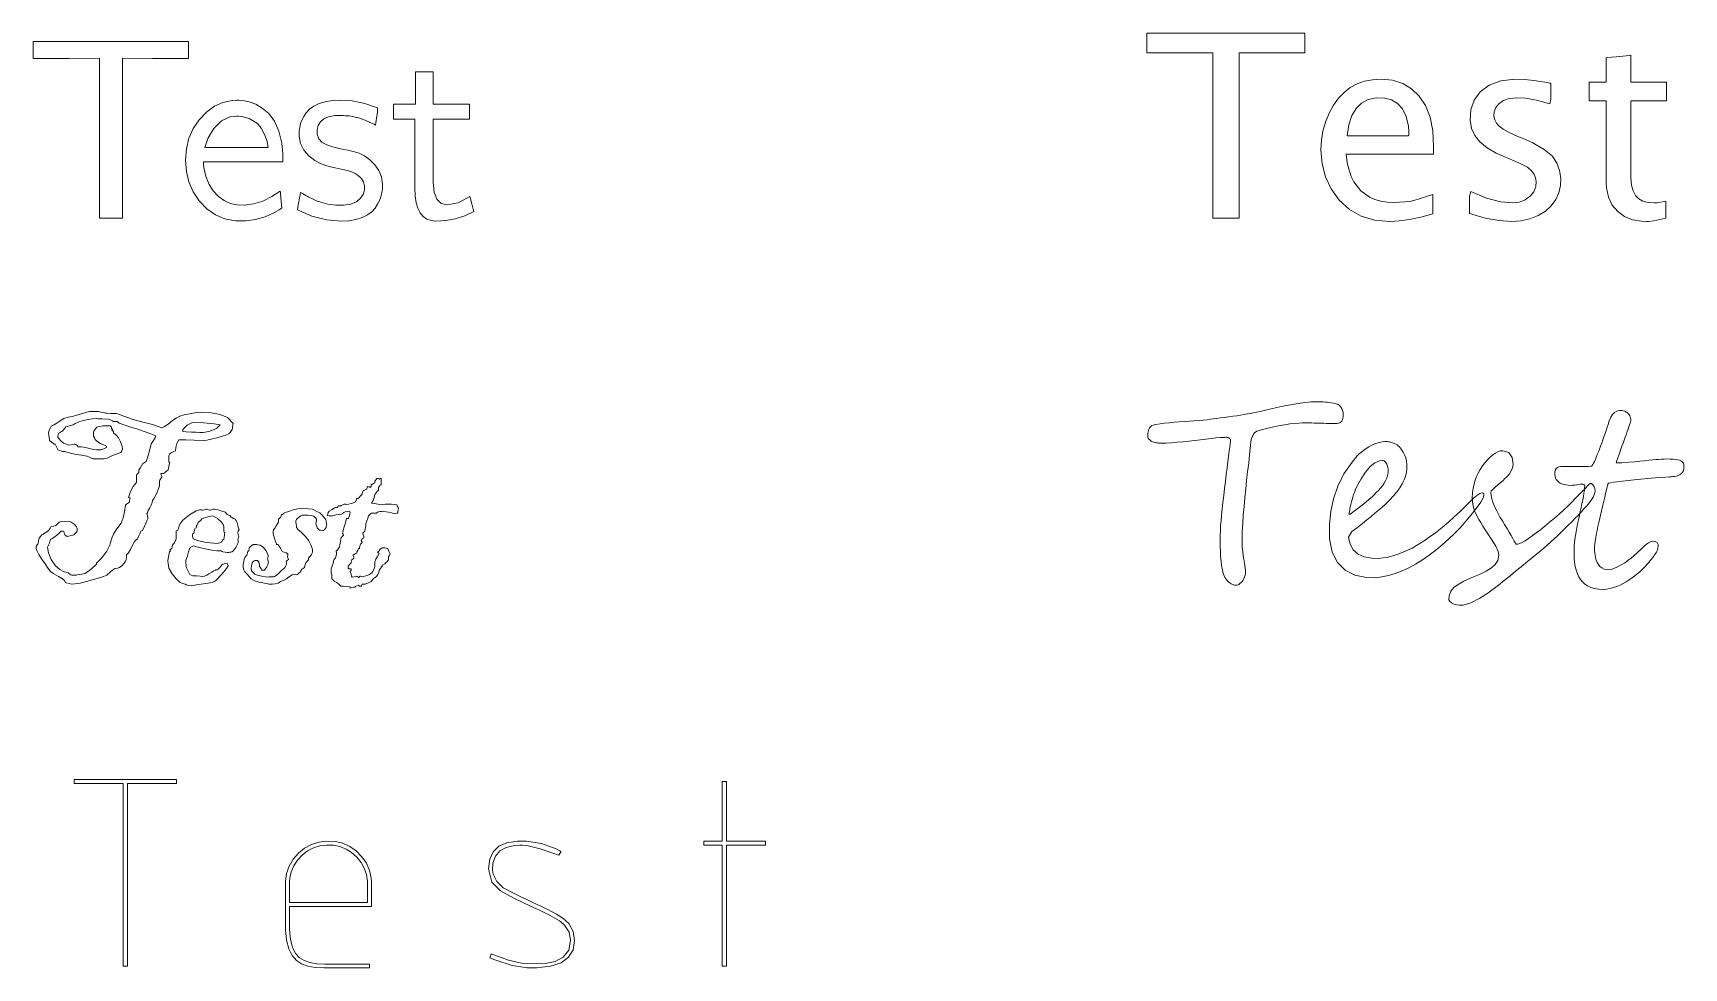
# Model space of a CAD drawing. Header units: inches. Extents: x 7.4 to 61.9, y 15.4 to 46.3.
import ezdxf

# ---------------------------------------------------------------- set-up
doc = ezdxf.new("R2010")
doc.units = ezdxf.units.IN
doc.header["$MEASUREMENT"] = 0
doc.layers.add('Calque 1', color=7, linetype='Continuous')

msp = doc.modelspace()

# ---------------------------------------------------------------- linework, layer by layer
at = {"layer": 'Calque 1', "lineweight": 0}
for points in [[(7.401, 45.423), (7.401, 45.981), (12.54, 45.981), (12.54, 45.423), (11.341, 45.423), (10.353, 45.431), (10.353, 40.148), (9.592, 40.148), (9.592, 45.431), (8.595, 45.423), (7.401, 45.423)], [(46.353, 40.148), (46.353, 45.617), (44.182, 45.617), (44.182, 46.266), (49.391, 46.266), (49.391, 45.617), (47.221, 45.617), (47.221, 40.148), (46.353, 40.148)], [(12.143, 21.481), (10.518, 21.481), (10.518, 15.453), (10.382, 15.453), (10.382, 21.481), (8.757, 21.481), (8.757, 21.617), (12.143, 21.617), (12.143, 21.481)], [(31.582, 19.451), (30.296, 19.451), (30.296, 15.453), (30.159, 15.453), (30.159, 19.451), (29.552, 19.451), (29.552, 19.583), (30.159, 19.583), (30.159, 21.551), (30.296, 21.551), (30.296, 19.583), (31.582, 19.583), (31.582, 19.451)]]:
    msp.add_lwpolyline(points, dxfattribs=at)
for points in [[(61.314, 40.148), (60.922, 40.064), (60.75, 40.047), (60.67, 40.045), (60.514, 40.05), (60.211, 40.102), (59.948, 40.21), (59.724, 40.372), (59.546, 40.587), (59.424, 40.849), (59.359, 41.157), (59.347, 41.328), (59.346, 41.392), (59.346, 41.453), (59.346, 41.578), (59.346, 41.755), (59.346, 42.223), (59.346, 43.305), (59.346, 43.542), (59.346, 43.743), (59.346, 43.899), (59.346, 43.996), (59.346, 44.026), (59.336, 44.026), (59.277, 44.026), (59.065, 44.026), (58.853, 44.026), (58.794, 44.026), (58.784, 44.033), (58.784, 44.091), (58.784, 44.193), (58.784, 44.444), (58.784, 44.553), (58.784, 44.622), (58.788, 44.638), (58.836, 44.638), (59.258, 44.638), (59.328, 44.638), (59.346, 44.64), (59.346, 44.701), (59.346, 44.826), (59.346, 45.158), (59.346, 45.31), (59.346, 45.417), (59.347, 45.452), (59.4, 45.457), (59.519, 45.469), (59.677, 45.484), (60.004, 45.515), (60.117, 45.526), (60.161, 45.531), (60.161, 45.483), (60.161, 45.358), (60.161, 45.001), (60.161, 44.827), (60.161, 44.696), (60.161, 44.638), (60.211, 44.638), (60.365, 44.638), (60.585, 44.638), (61.062, 44.638), (61.243, 44.638), (61.331, 44.638), (61.335, 44.617), (61.335, 44.542), (61.335, 44.303), (61.335, 44.082), (61.335, 44.03), (61.306, 44.026), (61.171, 44.026), (60.963, 44.026), (60.481, 44.026), (60.286, 44.026), (60.174, 44.026), (60.161, 44.025), (60.161, 43.983), (60.161, 43.878), (60.161, 43.721), (60.161, 43.292), (60.161, 42.781), (60.161, 42.27), (60.161, 41.842), (60.161, 41.685), (60.161, 41.58), (60.161, 41.479), (60.182, 41.244), (60.232, 41.052), (60.31, 40.902), (60.418, 40.792), (60.56, 40.714), (60.736, 40.669), (60.931, 40.656), (61.029, 40.662), (61.257, 40.698), (61.314, 40.71), (61.314, 40.673), (61.314, 40.481), (61.314, 40.256), (61.314, 40.178), (61.314, 40.148)], [(19.299, 43.418), (19.299, 43.496), (19.299, 43.666), (19.299, 43.837), (19.299, 43.914), (19.33, 43.914), (19.413, 43.914), (19.663, 43.914), (19.913, 43.914), (19.995, 43.914), (20.027, 43.914), (20.027, 43.96), (20.027, 44.081), (20.027, 44.447), (20.027, 44.814), (20.027, 44.935), (20.027, 44.981), (20.052, 44.981), (20.119, 44.981), (20.322, 44.981), (20.525, 44.981), (20.592, 44.981), (20.618, 44.981), (20.618, 44.935), (20.618, 44.814), (20.618, 44.447), (20.618, 44.081), (20.618, 43.96), (20.618, 43.914), (20.669, 43.914), (20.805, 43.914), (21.215, 43.914), (21.626, 43.914), (21.761, 43.914), (21.813, 43.914), (21.813, 43.837), (21.813, 43.666), (21.813, 43.496), (21.813, 43.418), (21.761, 43.418), (21.626, 43.418), (21.215, 43.418), (20.805, 43.418), (20.669, 43.418), (20.618, 43.418), (20.618, 43.395), (20.618, 43.328), (20.618, 43.092), (20.618, 42.758), (20.618, 42.375), (20.618, 41.992), (20.618, 41.657), (20.618, 41.421), (20.618, 41.355), (20.618, 41.331), (20.647, 41.009), (20.733, 40.779), (20.876, 40.64), (21.077, 40.594), (21.441, 40.664), (21.821, 40.872), (21.842, 40.794), (21.889, 40.622), (21.936, 40.451), (21.957, 40.373), (21.654, 40.233), (21.344, 40.133), (21.028, 40.073), (20.705, 40.053), (20.542, 40.07), (20.401, 40.121), (20.281, 40.206), (20.184, 40.325), (20.108, 40.478), (20.054, 40.664), (20.021, 40.885), (20.01, 41.14), (20.01, 41.166), (20.01, 41.238), (20.01, 41.496), (20.01, 41.861), (20.01, 42.279), (20.01, 42.697), (20.01, 43.062), (20.01, 43.32), (20.01, 43.392), (20.01, 43.418), (19.98, 43.418), (19.899, 43.418), (19.655, 43.418), (19.41, 43.418), (19.33, 43.418), (19.299, 43.418)], [(53.625, 40.293), (53.224, 40.184), (52.854, 40.107), (52.513, 40.06), (52.202, 40.045), (51.7, 40.089), (51.254, 40.221), (50.865, 40.441), (50.533, 40.749), (50.267, 41.118), (50.077, 41.518), (49.963, 41.95), (49.925, 42.413), (49.941, 42.726), (49.992, 43.03), (50.075, 43.327), (50.193, 43.616), (50.337, 43.883), (50.503, 44.114), (50.689, 44.307), (50.895, 44.464), (51.122, 44.585), (51.368, 44.672), (51.633, 44.724), (51.917, 44.741), (52.291, 44.706), (52.626, 44.601), (52.921, 44.427), (53.175, 44.183), (53.381, 43.869), (53.528, 43.486), (53.616, 43.034), (53.645, 42.513), (53.645, 42.474), (53.643, 42.389), (53.642, 42.303), (53.641, 42.265), (53.609, 42.265), (53.517, 42.265), (53.375, 42.265), (53.19, 42.265), (52.728, 42.265), (52.198, 42.265), (51.669, 42.265), (51.206, 42.265), (51.022, 42.265), (50.88, 42.265), (50.788, 42.265), (50.756, 42.265), (50.797, 41.984), (50.854, 41.737), (50.928, 41.525), (51.017, 41.347), (51.243, 41.06), (51.533, 40.845), (51.705, 40.766), (51.899, 40.71), (52.115, 40.676), (52.352, 40.665), (52.856, 40.708), (52.998, 40.739), (53.173, 40.787), (53.382, 40.853), (53.625, 40.938), (53.625, 40.91), (53.625, 40.837), (53.625, 40.615), (53.625, 40.393), (53.625, 40.32), (53.625, 40.293)], [(54.832, 40.305), (54.832, 40.508), (54.832, 40.877), (54.874, 41.033), (55.392, 40.815), (55.861, 40.69), (56.257, 40.657), (56.477, 40.686), (56.671, 40.76), (56.837, 40.878), (56.957, 41.024), (57.022, 41.193), (57.034, 41.36), (57.012, 41.48), (56.963, 41.599), (56.883, 41.715), (56.742, 41.832), (56.529, 41.95), (56.353, 42.028), (56.147, 42.115), (55.941, 42.203), (55.716, 42.303), (55.411, 42.477), (55.177, 42.668), (55.01, 42.878), (54.903, 43.117), (54.855, 43.389), (54.875, 43.726), (54.984, 44.045), (55.186, 44.323), (55.48, 44.546), (55.861, 44.685), (56.332, 44.74), (56.645, 44.732), (56.959, 44.7), (57.315, 44.643), (57.385, 44.63), (57.469, 44.613), (57.515, 44.605), (57.515, 44.42), (57.515, 44.083), (57.479, 43.933), (57.048, 44.047), (56.682, 44.112), (56.382, 44.129), (56.142, 44.103), (55.949, 44.037), (55.803, 43.932), (55.703, 43.805), (55.649, 43.664), (55.639, 43.52), (55.664, 43.402), (55.721, 43.294), (55.808, 43.192), (55.939, 43.091), (56.118, 42.991), (56.261, 42.926), (56.431, 42.854), (56.601, 42.782), (56.9, 42.648), (57.301, 42.421), (57.568, 42.195), (57.715, 41.969), (57.806, 41.73), (57.847, 41.478), (57.838, 41.226), (57.782, 40.989), (57.68, 40.765), (57.53, 40.559), (57.337, 40.384), (57.099, 40.241), (56.824, 40.134), (56.529, 40.069), (56.213, 40.045), (55.811, 40.071), (55.35, 40.157)], [(12.436, 42.063), (12.464, 42.442), (12.549, 42.791), (12.689, 43.112), (12.885, 43.403), (13.128, 43.657), (13.391, 43.848), (13.673, 43.976), (13.975, 44.042), (14.133, 44.051), (14.199, 44.05), (14.314, 44.041), (14.539, 43.997), (14.755, 43.916), (14.972, 43.79), (15.187, 43.613), (15.372, 43.36), (15.52, 43.025), (15.616, 42.624), (15.643, 42.399), (15.652, 42.28), (15.653, 42.25), (15.653, 42.112), (15.653, 42.039), (15.645, 42.012), (15.593, 42.012), (15.496, 42.012), (15.195, 42.012), (14.793, 42.012), (14.34, 42.012), (13.887, 42.012), (13.485, 42.012), (13.184, 42.012), (13.087, 42.012), (13.035, 42.012), (13.028, 42.012), (13.029, 41.978), (13.034, 41.905), (13.052, 41.764), (13.114, 41.501), (13.214, 41.264), (13.351, 41.054), (13.521, 40.873), (13.708, 40.734), (13.91, 40.639), (14.127, 40.588), (14.381, 40.581), (14.683, 40.624), (14.984, 40.718), (15.285, 40.863), (15.566, 41.045), (15.569, 41.018), (15.574, 40.958), (15.609, 40.595), (15.619, 40.49), (15.605, 40.477), (15.529, 40.429), (15.376, 40.341), (15.067, 40.2), (14.752, 40.106), (14.432, 40.059), (14.083, 40.062), (13.738, 40.13), (13.424, 40.264), (13.142, 40.463), (12.892, 40.726), (12.693, 41.024), (12.55, 41.347), (12.465, 41.693), (12.436, 42.063)], [(16.132, 40.431), (16.159, 40.584), (16.21, 40.864), (16.235, 41.004), (16.256, 40.993), (16.294, 40.97), (16.349, 40.937), (16.405, 40.903), (16.451, 40.877), (16.487, 40.857), (16.527, 40.837), (16.581, 40.81), (16.648, 40.777), (16.716, 40.745), (16.781, 40.719), (16.842, 40.698), (16.907, 40.677), (16.979, 40.656), (17.057, 40.634), (17.139, 40.615), (17.224, 40.6), (17.313, 40.589), (17.404, 40.582), (17.496, 40.579), (17.657, 40.581), (17.896, 40.616), (18.08, 40.693), (18.211, 40.809), (18.298, 40.939), (18.342, 41.078), (18.345, 41.222), (18.311, 41.349), (18.242, 41.461), (18.142, 41.556), (18.035, 41.63), (17.923, 41.684), (17.834, 41.712), (17.727, 41.737), (17.572, 41.77), (17.383, 41.81), (17.222, 41.846), (17.097, 41.877), (16.916, 41.943), (16.703, 42.06), (16.509, 42.212), (16.343, 42.398), (16.235, 42.614), (16.188, 42.86), (16.19, 43.027), (16.206, 43.153), (16.235, 43.274), (16.279, 43.393), (16.342, 43.513), (16.424, 43.635), (16.53, 43.752), (16.67, 43.852), (16.845, 43.935), (17.051, 43.998), (17.282, 44.036), (17.54, 44.05), (17.939, 44.026), (18.356, 43.942), (18.777, 43.798), (18.775, 43.652), (18.731, 43.377), (18.707, 43.227), (18.692, 43.236), (18.66, 43.252), (18.609, 43.276), (18.559, 43.299), (18.526, 43.314), (18.51, 43.323), (18.493, 43.332), (18.46, 43.346), (18.412, 43.367), (18.365, 43.386), (18.329, 43.4), (18.304, 43.409), (18.277, 43.419), (18.239, 43.433), (18.192, 43.451), (18.146, 43.466), (18.108, 43.476), (18.077, 43.481), (18.041, 43.486), (17.996, 43.496), (17.943, 43.509), (17.892, 43.52), (17.845, 43.527), (17.802, 43.531), (17.755, 43.533), (17.704, 43.536), (17.647, 43.539), (17.587, 43.541), (17.525, 43.542), (17.376, 43.538), (17.162, 43.504), (17, 43.433), (16.889, 43.33), (16.816, 43.213), (16.781, 43.085), (16.785, 42.925), (16.839, 42.773), (16.945, 42.656), (17.101, 42.573), (17.299, 42.503), (17.538, 42.445), (17.799, 42.396), (18.012, 42.346), (18.171, 42.295), (18.345, 42.207), (18.526, 42.078), (18.686, 41.918), (18.818, 41.729), (18.903, 41.514), (18.938, 41.274), (18.935, 41.116), (18.919, 40.987), (18.889, 40.861), (18.844, 40.736), (18.78, 40.61), (18.697, 40.485), (18.589, 40.366), (18.448, 40.262), (18.272, 40.175), (18.065, 40.108), (17.833, 40.067), (17.577, 40.053), (17.091, 40.094), (16.606, 40.22)], [(50.793, 42.876), (50.828, 42.876), (50.926, 42.876), (51.265, 42.876), (52.186, 42.876), (52.581, 42.876), (52.721, 42.876), (52.808, 42.876), (52.831, 42.897), (52.828, 42.999), (52.814, 43.189), (52.745, 43.513), (52.624, 43.761), (52.454, 43.938), (52.253, 44.057), (52.022, 44.119), (51.752, 44.124), (51.489, 44.069), (51.266, 43.954), (51.085, 43.777), (50.946, 43.538), (50.848, 43.238), (50.793, 42.876)], [(13.069, 42.484), (13.139, 42.484), (13.326, 42.484), (13.599, 42.484), (13.923, 42.484), (14.595, 42.484), (14.877, 42.484), (15.079, 42.484), (15.168, 42.484), (15.159, 42.544), (15.13, 42.679), (15.048, 42.919), (14.936, 43.12), (14.809, 43.273), (14.533, 43.444), (14.298, 43.513), (14.189, 43.524), (14.117, 43.525), (13.938, 43.505), (13.623, 43.37), (13.366, 43.115), (13.179, 42.81), (13.069, 42.484)], [(50.664, 33.681), (50.661, 33.604), (50.652, 33.541), (50.637, 33.492), (50.617, 33.453), (50.593, 33.424), (50.566, 33.403), (50.535, 33.389), (50.502, 33.38), (50.465, 33.377), (50.428, 33.376), (50.391, 33.375), (50.349, 33.375), (50.258, 33.375), (50.173, 33.376), (50.095, 33.377), (50.018, 33.379), (49.942, 33.381), (49.865, 33.384), (49.787, 33.386), (49.706, 33.388), (49.622, 33.39), (49.531, 33.391), (49.432, 33.391), (49.322, 33.391), (49.195, 33.386), (49.053, 33.374), (48.896, 33.356), (48.736, 33.332), (48.577, 33.306), (48.42, 33.276), (48.27, 33.245), (48.13, 33.212), (48.001, 33.177), (47.894, 33.144), (47.814, 33.114), (47.768, 33.089), (47.747, 33.072), (47.726, 33.051), (47.706, 33.025), (47.689, 32.997), (47.672, 32.967), (47.658, 32.936), (47.646, 32.903), (47.634, 32.871), (47.624, 32.838), (47.618, 32.807), (47.614, 32.779), (47.602, 32.645), (47.572, 32.352), (47.54, 32.061), (47.506, 31.772), (47.473, 31.484), (47.442, 31.198), (47.412, 30.913), (47.386, 30.63), (47.362, 30.349), (47.342, 30.069), (47.328, 29.791), (47.321, 29.515), (47.32, 29.352), (47.325, 29.289), (47.333, 29.211), (47.345, 29.119), (47.359, 29.025), (47.373, 28.93), (47.388, 28.836), (47.402, 28.747), (47.416, 28.666), (47.428, 28.593), (47.436, 28.542), (47.439, 28.511), (47.439, 28.471), (47.433, 28.415), (47.421, 28.359), (47.404, 28.303), (47.382, 28.25), (47.357, 28.201), (47.327, 28.156), (47.292, 28.116), (47.253, 28.083), (47.21, 28.055), (47.164, 28.038), (47.116, 28.03), (47.077, 28.031), (47.041, 28.039), (47.004, 28.053), (46.965, 28.074), (46.927, 28.099), (46.889, 28.129), (46.852, 28.163), (46.818, 28.202), (46.785, 28.245), (46.756, 28.291), (46.731, 28.34), (46.711, 28.391), (46.691, 28.459), (46.673, 28.538), (46.657, 28.624), (46.643, 28.715), (46.632, 28.808), (46.623, 28.904), (46.615, 29.001), (46.609, 29.097), (46.605, 29.194), (46.603, 29.287), (46.601, 29.376), (46.601, 29.458), (46.601, 29.534), (46.601, 29.602), (46.603, 29.662), (46.604, 29.712), (46.604, 29.749), (46.605, 29.773), (46.607, 29.868), (46.615, 29.999), (46.629, 30.162), (46.647, 30.35), (46.668, 30.552), (46.692, 30.768), (46.717, 30.994), (46.744, 31.225), (46.773, 31.461), (46.801, 31.691), (46.828, 31.908), (46.854, 32.111), (46.877, 32.296), (46.898, 32.457), (46.916, 32.595), (46.929, 32.698), (46.937, 32.76), (46.94, 32.784), (46.936, 32.823), (46.925, 32.854), (46.908, 32.877), (46.888, 32.894), (46.865, 32.905), (46.841, 32.913), (46.817, 32.916), (46.794, 32.917), (46.773, 32.916), (46.756, 32.913), (46.745, 32.912), (46.72, 32.912), (46.6, 32.907), (46.459, 32.896), (46.298, 32.879), (46.126, 32.858), (45.946, 32.836), (45.759, 32.813), (45.569, 32.79), (45.376, 32.769), (45.181, 32.75), (44.992, 32.735), (44.814, 32.727), (44.683, 32.726), (44.644, 32.726), (44.605, 32.726), (44.566, 32.726), (44.527, 32.728), (44.487, 32.733), (44.447, 32.741), (44.407, 32.754), (44.366, 32.771), (44.326, 32.792), (44.285, 32.82), (44.244, 32.855), (44.218, 32.89), (44.216, 32.923), (44.214, 32.962), (44.213, 33.005), (44.215, 33.05), (44.221, 33.095), (44.231, 33.141), (44.246, 33.184), (44.269, 33.225), (44.298, 33.262), (44.337, 33.291), (44.386, 33.313), (44.478, 33.335), (44.614, 33.359), (44.763, 33.379), (44.922, 33.396), (45.083, 33.411), (45.247, 33.423), (45.412, 33.435), (45.574, 33.446), (45.734, 33.457), (45.889, 33.468), (46.033, 33.482), (46.166, 33.497), (46.27, 33.51), (46.372, 33.523), (46.487, 33.538), (46.615, 33.555), (46.745, 33.573), (46.878, 33.591), (47.012, 33.611), (47.144, 33.63), (47.272, 33.65), (47.396, 33.669), (47.504, 33.687), (47.597, 33.705), (47.74, 33.734), (47.915, 33.772), (48.097, 33.813), (48.285, 33.857), (48.474, 33.9), (48.665, 33.941), (48.857, 33.98), (49.047, 34.015), (49.237, 34.045), (49.424, 34.069), (49.606, 34.084), (49.782, 34.09), (49.836, 34.09), (49.868, 34.089), (49.91, 34.088), (49.96, 34.086), (50.014, 34.083), (50.072, 34.078), (50.134, 34.072), (50.199, 34.064), (50.267, 34.054), (50.336, 34.042), (50.401, 34.027), (50.464, 34.009), (50.497, 33.997), (50.524, 33.98), (50.549, 33.956), (50.572, 33.927), (50.592, 33.897), (50.61, 33.864), (50.625, 33.831), (50.639, 33.798), (50.65, 33.764), (50.658, 33.733), (50.663, 33.705)], [(61.913, 31.949), (61.908, 31.874), (61.892, 31.812), (61.865, 31.762), (61.831, 31.721), (61.792, 31.688), (61.748, 31.662), (61.701, 31.643), (61.651, 31.63), (61.6, 31.622), (61.549, 31.617), (61.502, 31.613), (61.44, 31.608), (61.205, 31.591), (60.967, 31.572), (60.725, 31.551), (60.491, 31.53), (60.271, 31.51), (60.066, 31.489), (59.881, 31.468), (59.72, 31.448), (59.583, 31.429), (59.483, 31.411), (59.424, 31.396), (59.404, 31.371), (59.382, 31.281), (59.356, 31.179), (59.327, 31.063), (59.296, 30.939), (59.264, 30.809), (59.231, 30.673), (59.197, 30.534), (59.164, 30.392), (59.131, 30.247), (59.099, 30.104), (59.07, 29.967), (59.043, 29.834), (59.019, 29.708), (58.999, 29.592), (58.981, 29.483), (58.969, 29.388), (58.963, 29.307), (58.962, 29.242), (58.964, 29.176), (58.969, 29.102), (58.977, 29.021), (58.993, 28.94), (59.016, 28.861), (59.047, 28.784), (59.087, 28.715), (59.138, 28.653), (59.198, 28.601), (59.273, 28.564), (59.363, 28.545), (59.446, 28.543), (59.513, 28.554), (59.588, 28.578), (59.672, 28.613), (59.762, 28.658), (59.857, 28.712), (59.956, 28.776), (60.059, 28.848), (60.165, 28.929), (60.272, 29.017), (60.38, 29.112), (60.486, 29.212), (60.565, 29.289), (60.621, 29.34), (60.68, 29.39), (60.743, 29.436), (60.809, 29.468), (60.878, 29.483), (60.962, 29.479), (61.028, 29.444), (61.059, 29.377), (61.061, 29.31), (61.054, 29.262), (61.041, 29.215), (61.023, 29.169), (61.001, 29.123), (60.975, 29.077), (60.945, 29.031), (60.913, 28.986), (60.878, 28.94), (60.84, 28.894), (60.801, 28.846), (60.76, 28.797), (60.726, 28.755), (60.688, 28.711), (60.641, 28.659), (60.585, 28.602), (60.522, 28.541), (60.451, 28.477), (60.373, 28.41), (60.29, 28.343), (60.201, 28.275), (60.107, 28.208), (60.009, 28.146), (59.908, 28.089), (59.803, 28.036), (59.695, 27.991), (59.584, 27.951), (59.472, 27.92), (59.359, 27.901), (59.245, 27.893), (59.096, 27.899), (58.956, 27.92), (58.835, 27.957), (58.73, 28.008), (58.638, 28.069), (58.561, 28.14), (58.495, 28.221), (58.441, 28.308), (58.397, 28.403), (58.362, 28.501), (58.334, 28.601), (58.314, 28.7), (58.299, 28.8), (58.29, 28.898), (58.286, 28.994), (58.285, 29.086), (58.284, 29.169), (58.284, 29.243), (58.286, 29.334), (58.295, 29.436), (58.31, 29.549), (58.33, 29.669), (58.351, 29.795), (58.375, 29.926), (58.401, 30.06), (58.43, 30.196), (58.461, 30.333), (58.491, 30.468), (58.52, 30.599), (58.546, 30.726), (58.569, 30.847), (58.591, 30.961), (58.61, 31.068), (58.624, 31.163), (58.633, 31.244), (58.635, 31.308), (58.628, 31.337), (58.609, 31.356), (58.578, 31.364), (58.538, 31.366), (58.491, 31.363), (58.435, 31.356), (58.373, 31.348), (58.306, 31.339), (58.234, 31.331), (58.16, 31.328), (58.084, 31.332), (58.012, 31.343), (57.964, 31.353), (57.917, 31.366), (57.872, 31.382), (57.83, 31.402), (57.791, 31.426), (57.756, 31.454), (57.725, 31.488), (57.698, 31.527), (57.676, 31.571), (57.661, 31.623), (57.653, 31.683), (57.652, 31.755), (57.664, 31.827), (57.692, 31.881), (57.735, 31.918), (57.786, 31.942), (57.843, 31.955), (57.921, 31.957), (58.304, 31.957), (58.745, 31.957), (58.861, 31.961), (58.88, 31.981), (58.903, 32.015), (58.929, 32.062), (58.957, 32.119), (58.987, 32.186), (59.019, 32.261), (59.052, 32.343), (59.087, 32.432), (59.123, 32.528), (59.159, 32.626), (59.196, 32.727), (59.234, 32.831), (59.27, 32.936), (59.306, 33.041), (59.34, 33.146), (59.374, 33.247), (59.406, 33.343), (59.446, 33.462), (59.499, 33.582), (59.557, 33.674), (59.622, 33.737), (59.698, 33.779), (59.785, 33.799), (59.861, 33.799), (59.917, 33.791), (59.967, 33.774), (60.009, 33.751), (60.046, 33.723), (60.076, 33.692), (60.101, 33.657), (60.12, 33.621), (60.136, 33.583), (60.146, 33.545), (60.153, 33.508), (60.156, 33.473), (60.155, 33.451), (60.148, 33.423), (60.135, 33.381), (60.116, 33.325), (60.094, 33.26), (60.069, 33.187), (60.041, 33.105), (60.01, 33.016), (59.976, 32.921), (59.939, 32.821), (59.903, 32.721), (59.866, 32.621), (59.828, 32.522), (59.793, 32.424), (59.758, 32.329), (59.726, 32.237), (59.696, 32.153), (59.669, 32.078), (59.865, 32.078), (60.088, 32.095), (60.285, 32.111), (60.459, 32.127), (60.615, 32.142), (60.754, 32.156), (60.877, 32.168), (60.988, 32.178), (61.086, 32.187), (61.175, 32.195), (61.261, 32.199), (61.343, 32.201), (61.455, 32.199), (61.554, 32.194), (61.637, 32.185), (61.706, 32.173), (61.764, 32.157), (61.81, 32.138), (61.846, 32.115), (61.874, 32.089), (61.892, 32.059), (61.904, 32.025), (61.911, 31.989)], [(14.007, 33.375), (13.999, 33.323), (13.983, 33.227), (13.974, 33.176), (13.95, 33.141), (13.906, 33.077), (13.882, 33.043), (13.798, 33.001), (13.661, 32.952), (13.471, 32.897), (13.281, 32.849), (13.138, 32.821), (13.026, 32.813), (12.723, 32.817), (12.448, 32.828), (12.212, 32.836), (12.155, 32.708), (12.118, 32.582), (12.101, 32.469), (12.047, 32.442), (11.959, 32.398), (11.916, 32.372), (11.89, 32.299), (11.881, 32.206), (11.887, 32.106), (11.897, 32.098), (11.913, 32.086), (11.919, 32.08), (11.901, 32.004), (11.873, 31.889), (11.861, 31.84), (11.813, 31.8), (11.742, 31.741), (11.712, 31.717), (11.683, 31.717), (11.639, 31.717), (11.622, 31.716), (11.633, 31.678), (11.649, 31.622), (11.654, 31.6), (11.626, 31.558), (11.587, 31.499), (11.572, 31.475), (11.572, 31.413), (11.572, 31.326), (11.554, 31.245), (11.473, 31.048), (11.398, 30.909), (11.344, 30.826), (11.33, 30.758), (11.3, 30.679), (11.253, 30.588), (11.206, 30.496), (11.176, 30.427), (11.164, 30.387), (11.176, 30.33), (11.191, 30.256), (11.195, 30.229), (11.163, 30.16), (11.091, 30.006), (11.013, 29.843), (10.991, 29.831), (10.964, 29.816), (10.95, 29.794), (10.923, 29.725), (10.887, 29.64), (10.853, 29.568), (10.806, 29.527), (10.749, 29.478), (10.711, 29.4), (10.636, 29.233), (10.553, 29.105), (10.492, 29.035), (10.483, 28.96), (10.472, 28.871), (10.458, 28.825), (10.409, 28.755), (10.332, 28.673), (10.262, 28.615), (10.186, 28.598), (10.101, 28.58), (10.067, 28.564), (9.958, 28.472), (9.835, 28.368), (9.732, 28.321), (9.547, 28.265), (9.361, 28.208), (9.164, 28.15), (8.963, 28.104), (8.781, 28.073), (8.675, 28.066), (8.59, 28.09), (8.499, 28.115), (8.476, 28.126), (8.449, 28.164), (8.42, 28.204), (8.369, 28.243), (8.247, 28.318), (8.089, 28.403), (7.973, 28.484), (7.906, 28.587), (7.8, 28.737), (7.68, 28.905), (7.594, 29.047), (7.531, 29.179), (7.509, 29.248), (7.509, 29.287), (7.509, 29.325), (7.513, 29.336), (7.538, 29.361), (7.563, 29.386), (7.569, 29.405), (7.584, 29.484), (7.597, 29.56), (7.608, 29.582), (7.647, 29.637), (7.685, 29.688), (7.713, 29.709), (7.819, 29.775), (7.917, 29.836), (7.936, 29.856), (7.964, 29.912), (7.989, 29.962), (8.007, 29.971), (8.074, 29.982), (8.134, 29.992), (8.154, 30.006), (8.21, 30.062), (8.26, 30.112), (8.302, 30.121), (8.451, 30.136), (8.582, 30.149), (8.663, 30.117), (8.757, 30.049), (8.836, 29.962), (8.86, 29.913), (8.86, 29.86), (8.86, 29.815), (8.846, 29.797), (8.793, 29.744), (8.748, 29.699), (8.718, 29.688), (8.622, 29.661), (8.544, 29.639), (8.526, 29.645), (8.483, 29.672), (8.449, 29.694), (8.442, 29.712), (8.427, 29.766), (8.415, 29.808), (8.401, 29.811), (8.358, 29.811), (8.325, 29.811), (8.3, 29.785), (8.248, 29.738), (8.172, 29.676), (8.085, 29.611), (8.019, 29.568), (7.975, 29.548), (7.953, 29.466), (7.924, 29.372), (7.883, 29.29), (7.907, 29.097), (7.997, 28.879), (8.138, 28.674), (8.285, 28.554), (8.41, 28.486), (8.519, 28.453), (8.559, 28.436), (8.614, 28.397), (8.652, 28.369), (8.687, 28.368), (8.774, 28.368), (8.834, 28.368), (8.855, 28.373), (8.945, 28.39), (9.11, 28.421), (9.229, 28.491), (9.346, 28.587), (9.478, 28.706), (9.497, 28.731), (9.497, 28.747), (9.497, 28.757), (9.678, 28.941), (9.835, 29.151), (9.94, 29.359), (9.961, 29.44), (9.982, 29.521), (10.011, 29.619), (10.071, 29.738), (10.172, 29.891), (10.315, 30.076), (10.378, 30.253), (10.423, 30.451), (10.458, 30.673), (10.489, 30.71), (10.549, 30.756), (10.584, 30.783), (10.59, 30.812), (10.602, 30.872), (10.609, 30.907), (10.595, 30.913), (10.567, 30.925), (10.551, 30.932), (10.623, 31.122), (10.712, 31.286), (10.815, 31.419), (10.816, 31.488), (10.816, 31.616), (10.816, 31.684), (10.838, 31.702), (10.878, 31.734), (10.899, 31.75), (10.899, 31.775), (10.899, 31.819), (10.9, 31.843), (10.943, 31.902), (10.985, 31.971), (11.023, 32.048), (11.053, 32.067), (11.105, 32.099), (11.133, 32.122), (11.188, 32.275), (11.247, 32.474), (11.304, 32.697), (11.354, 32.776), (11.436, 32.903), (11.46, 32.966), (11.292, 33.029), (11.076, 33.108), (10.826, 33.197), (10.666, 33.244), (10.462, 33.31), (10.245, 33.383), (10.224, 33.402), (10.193, 33.429), (10.178, 33.441), (10.142, 33.441), (10.086, 33.441), (10.063, 33.442), (10.022, 33.463), (9.963, 33.495), (9.894, 33.51), (9.674, 33.523), (9.547, 33.53), (9.492, 33.532), (9.367, 33.524), (9.227, 33.503), (9.069, 33.47), (8.909, 33.424), (8.792, 33.371), (8.725, 33.324), (8.642, 33.302), (8.529, 33.27), (8.487, 33.257), (8.455, 33.217), (8.412, 33.162), (8.395, 33.142), (8.342, 33.109), (8.272, 33.067), (8.248, 33.05), (8.236, 33.005), (8.22, 32.947), (8.218, 32.921), (8.252, 32.875), (8.323, 32.797), (8.402, 32.72), (8.469, 32.696), (8.554, 32.665), (8.585, 32.656), (8.666, 32.669), (8.765, 32.684), (8.796, 32.688), (8.818, 32.675), (8.845, 32.66), (8.853, 32.654), (8.866, 32.631), (8.881, 32.605), (8.895, 32.599), (8.923, 32.603), (8.952, 32.606), (8.994, 32.605), (9.072, 32.595), (9.173, 32.573), (9.295, 32.54), (9.407, 32.514), (9.501, 32.501), (9.566, 32.499), (9.603, 32.5), (9.641, 32.504), (9.67, 32.51), (9.735, 32.537), (9.807, 32.566), (9.824, 32.576), (9.824, 32.599), (9.824, 32.625), (9.76, 32.652), (9.624, 32.713), (9.51, 32.788), (9.452, 32.845), (9.428, 32.896), (9.403, 32.951), (9.398, 32.971), (9.398, 33.033), (9.398, 33.098), (9.406, 33.12), (9.458, 33.183), (9.512, 33.247), (9.584, 33.272), (9.72, 33.29), (9.864, 33.295), (9.944, 33.29), (9.968, 33.276), (9.993, 33.261), (9.997, 33.255), (9.997, 33.23), (9.997, 33.205), (10, 33.199), (10.014, 33.184), (10.028, 33.17), (10.028, 33.166), (10.013, 33.155), (9.999, 33.145), (10.003, 33.14), (10.032, 33.126), (10.06, 33.112), (10.063, 33.105), (10.063, 33.079), (10.063, 33.055), (10.075, 33.043), (10.127, 33.003), (10.173, 32.966), (10.222, 32.897), (10.287, 32.767), (10.342, 32.609), (10.355, 32.526), (10.329, 32.468), (10.306, 32.417), (10.182, 32.37), (10.004, 32.301), (9.844, 32.231), (9.74, 32.205), (9.546, 32.205), (9.381, 32.205), (9.314, 32.243), (9.189, 32.292), (9.004, 32.331), (8.775, 32.364), (8.597, 32.398), (8.485, 32.433), (8.451, 32.445), (8.409, 32.445), (8.375, 32.445), (8.351, 32.453), (8.278, 32.482), (8.22, 32.505), (8.204, 32.533), (8.165, 32.618), (8.135, 32.684), (8.128, 32.689), (8.112, 32.689), (8.1, 32.689), (8.076, 32.708), (8.004, 32.766), (7.95, 32.81), (7.941, 32.854), (7.926, 32.974), (7.914, 33.065), (7.939, 33.142), (7.971, 33.221), (8.002, 33.282), (8.024, 33.298), (8.067, 33.314), (8.099, 33.325), (8.129, 33.349), (8.236, 33.42), (8.42, 33.538), (8.56, 33.577), (8.695, 33.604), (8.849, 33.647), (9.032, 33.705), (9.173, 33.746), (9.264, 33.77), (9.327, 33.772), (9.457, 33.772), (9.545, 33.772), (9.561, 33.77), (9.598, 33.761), (9.656, 33.747), (9.719, 33.731), (9.763, 33.72), (9.789, 33.714), (9.847, 33.71), (9.97, 33.707), (10.157, 33.706), (10.399, 33.613), (10.703, 33.508), (11.071, 33.401), (11.229, 33.367), (11.414, 33.314), (11.652, 33.233), (11.745, 33.273), (11.858, 33.354), (12.005, 33.467), (12.123, 33.548), (12.251, 33.609), (12.393, 33.654), (12.62, 33.705), (12.807, 33.736), (12.95, 33.747), (13.289, 33.729), (13.582, 33.671), (13.822, 33.575), (13.872, 33.523), (13.96, 33.427)], [(13.577, 33.325), (13.381, 33.357), (13.039, 33.395), (12.668, 33.407), (12.496, 33.317), (12.346, 33.171), (12.347, 33.107), (12.462, 33.1), (12.631, 33.09), (12.774, 33.082), (12.894, 33.078), (13.024, 33.079), (13.208, 33.108), (13.387, 33.172), (13.466, 33.221), (13.536, 33.286)], [(55.307, 31.006), (55.297, 30.953), (55.265, 30.878), (55.208, 30.776), (55.056, 30.565), (54.892, 30.355), (54.715, 30.145), (54.53, 29.939), (54.337, 29.74), (54.136, 29.548), (53.929, 29.364), (53.716, 29.189), (53.497, 29.023), (53.276, 28.869), (53.054, 28.731), (52.83, 28.609), (52.605, 28.503), (52.382, 28.417), (52.159, 28.349), (51.94, 28.303), (51.727, 28.28), (51.434, 28.284), (51.044, 28.36), (50.722, 28.526), (50.47, 28.78), (50.299, 29.124), (50.213, 29.559), (50.207, 30.031), (50.252, 30.463), (50.343, 30.887), (50.483, 31.302), (50.685, 31.706), (50.954, 32.1), (51.123, 32.301), (51.19, 32.367), (51.263, 32.43), (51.34, 32.491), (51.42, 32.547), (51.504, 32.599), (51.589, 32.645), (51.677, 32.685), (51.767, 32.718), (51.858, 32.744), (51.95, 32.763), (52.042, 32.774), (52.081, 32.775), (52.111, 32.772), (52.147, 32.768), (52.186, 32.761), (52.228, 32.752), (52.272, 32.74), (52.316, 32.725), (52.36, 32.707), (52.403, 32.688), (52.442, 32.665), (52.476, 32.639), (52.504, 32.61), (52.577, 32.519), (52.639, 32.427), (52.69, 32.332), (52.729, 32.233), (52.754, 32.127), (52.765, 32.014), (52.762, 31.885), (52.746, 31.759), (52.715, 31.633), (52.67, 31.507), (52.608, 31.379), (52.53, 31.249), (52.434, 31.117), (52.322, 30.981), (52.191, 30.843), (52.042, 30.699), (51.874, 30.547), (51.709, 30.407), (51.581, 30.301), (51.444, 30.187), (51.297, 30.066), (51.132, 29.94), (50.947, 29.81), (50.835, 29.622), (50.886, 29.391), (50.993, 29.204), (51.154, 29.061), (51.358, 28.966), (51.604, 28.92), (51.819, 28.916), (51.98, 28.931), (52.142, 28.96), (52.304, 29.002), (52.465, 29.054), (52.624, 29.115), (52.78, 29.184), (52.934, 29.26), (53.084, 29.343), (53.23, 29.432), (53.37, 29.522), (53.503, 29.613), (53.709, 29.766), (53.929, 29.939), (54.133, 30.112), (54.327, 30.286), (54.519, 30.467), (54.711, 30.654), (54.785, 30.728), (54.893, 30.836), (54.963, 30.906), (55.077, 30.998), (55.178, 31.062), (55.254, 31.085), (55.284, 31.076), (55.301, 31.05)], [(58.978, 31.142), (58.974, 31.096), (58.961, 31.047), (58.94, 30.994), (58.912, 30.939), (58.878, 30.882), (58.839, 30.824), (58.795, 30.765), (58.747, 30.706), (58.695, 30.646), (58.642, 30.586), (58.589, 30.527), (58.538, 30.47), (58.495, 30.422), (58.45, 30.374), (58.403, 30.325), (58.353, 30.274), (58.298, 30.219), (58.239, 30.16), (58.174, 30.095), (58.102, 30.023), (58.022, 29.945), (57.934, 29.859), (57.837, 29.764), (57.733, 29.663), (57.63, 29.566), (57.52, 29.465), (57.403, 29.361), (57.283, 29.258), (57.163, 29.155), (57.042, 29.055), (56.923, 28.957), (56.806, 28.862), (56.692, 28.77), (56.587, 28.685), (56.492, 28.607), (56.355, 28.494), (56.161, 28.335), (55.972, 28.183), (55.79, 28.037), (55.611, 27.9), (55.433, 27.773), (55.174, 27.604), (54.875, 27.451), (54.625, 27.376), (54.49, 27.37), (54.412, 27.383), (54.327, 27.408), (54.239, 27.445), (54.18, 27.491), (54.152, 27.547), (54.159, 27.68), (54.211, 27.831), (54.309, 27.956), (54.453, 28.059), (54.646, 28.163), (54.89, 28.273), (55.157, 28.385), (55.379, 28.494), (55.555, 28.601), (55.683, 28.715), (55.764, 28.853), (55.798, 29.019), (55.779, 29.15), (55.696, 29.324), (55.548, 29.562), (55.439, 29.726), (55.353, 29.858), (55.275, 29.982), (55.203, 30.097), (55.139, 30.205), (55.081, 30.305), (54.995, 30.492), (54.939, 30.696), (54.919, 30.907), (54.928, 31.099), (54.962, 31.296), (55.019, 31.499), (55.06, 31.619), (55.114, 31.737), (55.181, 31.856), (55.257, 31.97), (55.337, 32.076), (55.422, 32.173), (55.509, 32.26), (55.597, 32.334), (55.686, 32.395), (55.771, 32.439), (55.848, 32.464), (55.937, 32.469), (56.132, 32.409), (56.244, 32.251), (56.274, 32.023), (56.256, 31.913), (56.211, 31.804), (56.147, 31.708), (56.104, 31.657), (56.056, 31.604), (56.001, 31.55), (55.942, 31.494), (55.876, 31.435), (55.806, 31.375), (55.742, 31.32), (55.684, 31.27), (55.634, 31.225), (55.59, 31.184), (55.552, 31.147), (55.532, 31.077), (55.557, 30.917), (55.612, 30.741), (55.68, 30.586), (55.732, 30.486), (55.788, 30.381), (55.849, 30.27), (55.917, 30.153), (55.991, 30.031), (56.07, 29.904), (56.143, 29.784), (56.207, 29.673), (56.263, 29.572), (56.31, 29.488), (56.347, 29.423), (56.364, 29.393), (56.375, 29.385), (56.395, 29.382), (56.431, 29.384), (56.491, 29.405), (56.57, 29.444), (56.666, 29.502), (56.776, 29.574), (56.898, 29.659), (57.031, 29.756), (57.173, 29.864), (57.322, 29.982), (57.478, 30.11), (57.635, 30.243), (57.791, 30.381), (57.946, 30.522), (58.085, 30.653), (58.206, 30.771), (58.311, 30.879), (58.413, 30.982), (58.51, 31.08), (58.6, 31.17), (58.674, 31.247), (58.732, 31.308), (58.773, 31.354), (58.801, 31.383), (58.816, 31.394), (58.836, 31.393), (58.857, 31.385), (58.877, 31.372), (58.896, 31.354), (58.913, 31.332), (58.929, 31.308), (58.944, 31.281), (58.956, 31.253), (58.965, 31.224), (58.972, 31.196), (58.977, 31.168)], [(52.149, 31.829), (52.144, 31.872), (52.138, 31.914), (52.129, 31.956), (52.116, 31.995), (52.101, 32.031), (52.081, 32.064), (52.06, 32.092), (52.036, 32.116), (52.01, 32.135), (51.982, 32.148), (51.95, 32.154), (51.857, 32.144), (51.705, 32.077), (51.553, 31.951), (51.401, 31.77), (51.256, 31.549), (51.116, 31.288), (51.059, 31.168), (51.03, 31.098), (51.004, 31.022), (50.98, 30.943), (50.957, 30.862), (50.935, 30.781), (50.915, 30.699), (50.896, 30.618), (50.879, 30.537), (50.865, 30.46), (50.851, 30.39), (50.879, 30.368), (51.023, 30.476), (51.158, 30.578), (51.286, 30.674), (51.407, 30.77), (51.523, 30.869), (51.613, 30.951), (51.683, 31.018), (51.754, 31.088), (51.825, 31.162), (51.892, 31.238), (51.954, 31.317), (52.011, 31.398), (52.059, 31.481), (52.099, 31.566), (52.128, 31.652), (52.145, 31.74)], [(19.469, 30.564), (19.462, 30.525), (19.45, 30.453), (19.444, 30.415), (19.419, 30.408), (19.375, 30.396), (19.352, 30.39), (19.309, 30.4), (19.237, 30.417), (19.138, 30.441), (19.059, 30.459), (18.989, 30.469), (18.931, 30.473), (18.907, 30.47), (18.852, 30.461), (18.774, 30.448), (18.767, 30.438), (18.755, 30.422), (18.749, 30.415), (18.696, 30.415), (18.612, 30.415), (18.575, 30.414), (18.547, 30.389), (18.503, 30.349), (18.483, 30.322), (18.46, 30.245), (18.425, 30.161), (18.387, 30.072), (18.386, 29.986), (18.373, 29.894), (18.352, 29.811), (18.333, 29.792), (18.305, 29.764), (18.295, 29.752), (18.306, 29.698), (18.322, 29.624), (18.327, 29.596), (18.307, 29.587), (18.279, 29.576), (18.269, 29.571), (18.258, 29.55), (18.242, 29.523), (18.237, 29.512), (18.249, 29.489), (18.265, 29.458), (18.268, 29.446), (18.244, 29.419), (18.213, 29.384), (18.203, 29.37), (18.194, 29.325), (18.182, 29.267), (18.178, 29.249), (18.165, 29.246), (18.15, 29.242), (18.144, 29.237), (18.122, 29.19), (18.095, 29.133), (18.088, 29.116), (18.088, 29.106), (18.088, 29.095), (18.083, 29.09), (18.035, 29.064), (17.978, 29.034), (17.965, 29.022), (17.978, 28.985), (17.993, 28.941), (17.994, 28.928), (17.968, 28.905), (17.938, 28.879), (17.929, 28.868), (17.919, 28.832), (17.908, 28.791), (17.901, 28.775), (17.862, 28.725), (17.82, 28.67), (17.811, 28.655), (17.811, 28.631), (17.811, 28.605), (17.812, 28.598), (17.823, 28.588), (17.833, 28.577), (17.84, 28.575), (17.87, 28.575), (17.9, 28.575), (17.906, 28.571), (17.906, 28.543), (17.906, 28.514), (17.903, 28.507), (17.889, 28.497), (17.875, 28.486), (17.884, 28.456), (17.902, 28.396), (17.917, 28.328), (17.936, 28.297), (18.008, 28.311), (18.077, 28.325), (18.094, 28.323), (18.123, 28.305), (18.15, 28.288), (18.159, 28.29), (18.181, 28.308), (18.201, 28.325), (18.21, 28.325), (18.24, 28.314), (18.266, 28.304), (18.308, 28.317), (18.389, 28.345), (18.49, 28.379), (18.544, 28.403), (18.585, 28.444), (18.621, 28.48), (18.633, 28.504), (18.663, 28.583), (18.689, 28.651), (18.691, 28.677), (18.691, 28.749), (18.691, 28.809), (18.723, 28.89), (18.772, 28.984), (18.824, 29.057), (18.831, 29.081), (18.801, 29.1), (18.776, 29.116), (18.783, 29.125), (18.814, 29.152), (18.838, 29.173), (18.84, 29.179), (18.84, 29.195), (18.84, 29.207), (18.854, 29.216), (18.897, 29.244), (18.929, 29.264), (18.946, 29.266), (18.988, 29.266), (19.021, 29.266), (19.065, 29.254), (19.1, 29.245), (19.113, 29.241), (19.127, 29.21), (19.166, 29.123), (19.195, 29.061), (19.185, 29.042), (19.158, 28.997), (19.138, 28.965), (19.138, 28.947), (19.138, 28.903), (19.138, 28.874), (19.081, 28.803), (19.012, 28.739), (18.942, 28.696), (18.931, 28.684), (18.931, 28.668), (18.931, 28.658), (18.912, 28.634), (18.869, 28.578), (18.841, 28.543), (18.824, 28.463), (18.789, 28.384), (18.738, 28.316), (18.711, 28.296), (18.663, 28.264), (18.634, 28.245), (18.618, 28.224), (18.586, 28.18), (18.567, 28.154), (18.459, 28.102), (18.359, 28.07), (18.273, 28.062), (18.262, 28.046), (18.246, 28.014), (18.237, 27.996), (18.222, 27.996), (18.194, 27.996), (18.179, 27.996), (18.17, 28.005), (18.154, 28.021), (18.145, 28.029), (18.093, 28.014), (18.051, 27.994), (18.022, 27.972), (17.981, 27.963), (17.909, 27.947), (17.873, 27.939), (17.873, 27.948), (17.873, 27.964), (17.865, 27.973), (17.746, 27.99), (17.646, 27.998), (17.569, 27.999), (17.537, 28.037), (17.487, 28.077), (17.419, 28.121), (17.347, 28.167), (17.295, 28.206), (17.265, 28.237), (17.265, 28.285), (17.265, 28.361), (17.265, 28.393), (17.257, 28.401), (17.245, 28.413), (17.24, 28.419), (17.24, 28.459), (17.24, 28.518), (17.25, 28.569), (17.299, 28.712), (17.326, 28.816), (17.332, 28.873), (17.348, 28.89), (17.372, 28.914), (17.387, 28.934), (17.41, 29.001), (17.418, 29.079), (17.415, 29.152), (17.453, 29.201), (17.504, 29.267), (17.521, 29.298), (17.529, 29.362), (17.552, 29.48), (17.581, 29.606), (17.607, 29.636), (17.642, 29.675), (17.653, 29.689), (17.641, 29.713), (17.625, 29.744), (17.63, 29.785), (17.667, 29.921), (17.714, 30.092), (17.755, 30.233), (17.776, 30.233), (17.803, 30.233), (17.819, 30.245), (17.841, 30.299), (17.861, 30.38), (17.871, 30.449), (17.857, 30.462), (17.84, 30.477), (17.83, 30.48), (17.772, 30.467), (17.704, 30.452), (17.666, 30.431), (17.612, 30.394), (17.565, 30.368), (17.534, 30.358), (17.497, 30.368), (17.456, 30.379), (17.401, 30.361), (17.289, 30.328), (17.179, 30.318), (17.118, 30.331), (17.132, 30.381), (17.146, 30.436), (17.18, 30.472), (17.256, 30.524), (17.34, 30.572), (17.393, 30.597), (17.417, 30.597), (17.442, 30.597), (17.449, 30.601), (17.463, 30.625), (17.477, 30.65), (17.487, 30.655), (17.525, 30.655), (17.564, 30.655), (17.58, 30.659), (17.63, 30.684), (17.679, 30.709), (17.693, 30.711), (17.725, 30.704), (17.756, 30.697), (17.818, 30.707), (17.918, 30.731), (18.009, 30.76), (18.05, 30.786), (18.068, 30.841), (18.085, 30.892), (18.093, 30.899), (18.119, 30.899), (18.143, 30.899), (18.158, 30.914), (18.214, 30.98), (18.264, 31.04), (18.272, 31.057), (18.283, 31.098), (18.293, 31.134), (18.327, 31.158), (18.372, 31.183), (18.408, 31.2), (18.421, 31.215), (18.433, 31.257), (18.442, 31.292), (18.455, 31.291), (18.496, 31.276), (18.531, 31.263), (18.539, 31.267), (18.554, 31.282), (18.566, 31.294), (18.567, 31.303), (18.567, 31.33), (18.567, 31.352), (18.585, 31.362), (18.643, 31.389), (18.688, 31.41), (18.691, 31.42), (18.691, 31.447), (18.691, 31.468), (18.7, 31.483), (18.728, 31.526), (18.748, 31.558), (18.759, 31.56), (18.786, 31.56), (18.806, 31.56), (18.813, 31.556), (18.828, 31.544), (18.84, 31.536), (18.85, 31.54), (18.878, 31.551), (18.897, 31.56), (18.898, 31.522), (18.898, 31.424), (18.898, 31.355), (18.887, 31.347), (18.859, 31.331), (18.841, 31.32), (18.84, 31.315), (18.84, 31.303), (18.84, 31.296), (18.833, 31.289), (18.818, 31.273), (18.807, 31.262), (18.807, 31.243), (18.807, 31.199), (18.807, 31.172), (18.78, 31.139), (18.72, 31.067), (18.683, 31.023), (18.668, 30.929), (18.633, 30.833), (18.58, 30.743), (18.676, 30.727), (18.784, 30.711), (18.892, 30.689), (18.954, 30.701), (19.031, 30.71), (19.126, 30.713), (19.233, 30.71), (19.328, 30.702), (19.409, 30.688), (19.425, 30.656), (19.453, 30.596)], [(14.206, 29.861), (14.197, 29.852), (14.181, 29.836), (14.173, 29.828), (14.17, 29.802), (14.166, 29.758), (14.165, 29.737), (14.174, 29.712), (14.19, 29.672), (14.197, 29.654), (14.187, 29.623), (14.171, 29.575), (14.165, 29.554), (14.17, 29.514), (14.178, 29.455), (14.169, 29.406), (14.1, 29.278), (14.03, 29.184), (13.973, 29.133), (13.96, 29.131), (13.937, 29.126), (13.904, 29.119), (13.875, 29.113), (13.857, 29.109), (13.847, 29.109), (13.813, 29.113), (13.741, 29.123), (13.667, 29.134), (13.645, 29.147), (13.618, 29.162), (13.585, 29.165), (13.472, 29.171), (13.302, 29.194), (13.084, 29.234), (12.896, 29.274), (12.759, 29.311), (12.696, 29.329), (12.654, 29.309), (12.608, 29.287), (12.593, 29.272), (12.573, 29.221), (12.54, 29.129), (12.497, 29.005), (12.466, 28.911), (12.451, 28.859), (12.449, 28.835), (12.45, 28.802), (12.452, 28.762), (12.454, 28.716), (12.456, 28.677), (12.457, 28.645), (12.469, 28.609), (12.524, 28.494), (12.575, 28.389), (12.624, 28.362), (12.678, 28.344), (12.711, 28.336), (12.723, 28.336), (12.731, 28.337), (12.74, 28.339), (12.748, 28.341), (12.756, 28.343), (12.765, 28.344), (12.802, 28.34), (12.918, 28.329), (13.01, 28.319), (13.064, 28.334), (13.135, 28.365), (13.211, 28.407), (13.3, 28.462), (13.372, 28.505), (13.421, 28.531), (13.439, 28.535), (13.467, 28.539), (13.486, 28.542), (13.537, 28.584), (13.588, 28.642), (13.63, 28.707), (13.671, 28.726), (13.755, 28.75), (13.808, 28.765), (13.816, 28.745), (13.832, 28.701), (13.842, 28.675), (13.791, 28.579), (13.65, 28.41), (13.421, 28.171), (13.311, 28.123), (13.182, 28.094), (13.028, 28.075), (12.862, 28.059), (12.733, 28.038), (12.643, 28.013), (12.591, 28.022), (12.501, 28.038), (12.457, 28.046), (12.45, 28.053), (12.438, 28.065), (12.432, 28.071), (12.386, 28.081), (12.314, 28.097), (12.265, 28.117), (12.126, 28.24), (11.993, 28.409), (11.886, 28.595), (11.876, 28.668), (11.861, 28.75), (11.848, 28.834), (11.865, 28.91), (11.885, 29.022), (11.904, 29.134), (11.916, 29.146), (11.931, 29.161), (11.936, 29.167), (11.93, 29.176), (11.922, 29.188), (11.921, 29.193), (11.943, 29.215), (11.97, 29.242), (11.979, 29.253), (11.992, 29.302), (12.007, 29.359), (12.028, 29.386), (12.07, 29.434), (12.107, 29.503), (12.126, 29.568), (12.126, 29.68), (12.126, 29.802), (12.13, 29.829), (12.158, 29.84), (12.187, 29.85), (12.196, 29.867), (12.221, 29.958), (12.246, 30.051), (12.353, 30.179), (12.565, 30.36), (12.785, 30.484), (12.899, 30.522), (12.918, 30.521), (12.942, 30.519), (12.968, 30.517), (12.991, 30.515), (13.009, 30.514), (13.059, 30.526), (13.108, 30.54), (13.13, 30.547), (13.143, 30.542), (13.188, 30.523), (13.227, 30.507), (13.255, 30.511), (13.299, 30.523), (13.353, 30.541), (13.403, 30.543), (13.461, 30.53), (13.532, 30.509), (13.608, 30.483), (13.673, 30.466), (13.724, 30.457), (13.748, 30.441), (13.788, 30.398), (13.816, 30.366), (13.832, 30.359), (13.872, 30.343), (13.899, 30.332), (13.908, 30.321), (13.928, 30.293), (13.941, 30.275), (13.965, 30.264), (14.021, 30.24), (14.057, 30.225), (14.072, 30.208), (14.104, 30.172), (14.123, 30.15), (14.136, 30.116), (14.15, 30.068), (14.164, 30.008), (14.178, 29.947), (14.192, 29.898)], [(17.1, 30.018), (17.093, 29.996), (17.081, 29.956), (17.075, 29.935), (17.055, 29.908), (17.018, 29.86), (17, 29.836), (16.959, 29.841), (16.889, 29.849), (16.856, 29.853), (16.834, 29.875), (16.798, 29.911), (16.781, 29.927), (16.769, 29.965), (16.749, 30.025), (16.74, 30.052), (16.748, 30.104), (16.76, 30.183), (16.764, 30.217), (16.735, 30.247), (16.691, 30.29), (16.666, 30.312), (16.597, 30.333), (16.487, 30.346), (16.362, 30.349), (16.331, 30.346), (16.293, 30.34), (16.248, 30.323), (16.198, 30.285), (16.156, 30.256), (16.127, 30.239), (16.106, 30.204), (16.079, 30.157), (16.076, 30.121), (16.092, 30.049), (16.102, 29.985), (16.104, 29.942), (16.12, 29.914), (16.139, 29.879), (16.18, 29.846), (16.289, 29.755), (16.397, 29.638), (16.504, 29.492), (16.585, 29.342), (16.626, 29.209), (16.63, 29.128), (16.611, 29.081), (16.588, 29.026), (16.579, 29.011), (16.549, 28.987), (16.516, 28.961), (16.508, 28.951), (16.501, 28.913), (16.494, 28.873), (16.463, 28.84), (16.411, 28.769), (16.378, 28.676), (16.361, 28.613), (16.32, 28.588), (16.277, 28.563), (16.266, 28.553), (16.252, 28.517), (16.238, 28.482), (16.22, 28.465), (16.185, 28.436), (16.142, 28.398), (16.11, 28.378), (16.059, 28.385), (16.011, 28.392), (15.957, 28.374), (15.867, 28.32), (15.772, 28.242), (15.671, 28.189), (15.578, 28.153), (15.496, 28.103), (15.396, 28.073), (15.294, 28.066), (15.211, 28.063), (15.192, 28.064), (15.152, 28.075), (15.049, 28.095), (14.933, 28.116), (14.853, 28.134), (14.797, 28.149), (14.746, 28.168), (14.68, 28.2), (14.603, 28.245), (14.535, 28.321), (14.467, 28.4), (14.393, 28.474), (14.357, 28.538), (14.344, 28.617), (14.338, 28.714), (14.358, 28.82), (14.378, 28.897), (14.393, 28.942), (14.407, 28.961), (14.439, 28.998), (14.461, 29.025), (14.468, 29.05), (14.484, 29.113), (14.495, 29.157), (14.501, 29.158), (14.517, 29.158), (14.528, 29.158), (14.532, 29.183), (14.54, 29.243), (14.545, 29.281), (14.571, 29.301), (14.631, 29.345), (14.668, 29.373), (14.689, 29.373), (14.733, 29.373), (14.76, 29.373), (14.781, 29.371), (14.826, 29.363), (14.896, 29.349), (15.012, 29.279), (15.102, 29.166), (15.164, 29.011), (15.161, 28.982), (15.153, 28.934), (15.148, 28.908), (15.156, 28.878), (15.17, 28.822), (15.177, 28.793), (15.169, 28.761), (15.155, 28.706), (15.148, 28.678), (15.118, 28.636), (15.066, 28.564), (15.041, 28.53), (15.014, 28.53), (14.97, 28.53), (14.95, 28.53), (14.93, 28.567), (14.898, 28.626), (14.884, 28.653), (14.879, 28.691), (14.871, 28.75), (14.867, 28.775), (14.848, 28.799), (14.82, 28.834), (14.809, 28.848), (14.781, 28.848), (14.742, 28.848), (14.726, 28.847), (14.697, 28.83), (14.658, 28.807), (14.638, 28.776), (14.616, 28.676), (14.608, 28.579), (14.614, 28.507), (14.664, 28.459), (14.73, 28.397), (14.797, 28.364), (14.951, 28.327), (15.077, 28.307), (15.156, 28.302), (15.187, 28.303), (15.225, 28.305), (15.27, 28.307), (15.311, 28.309), (15.343, 28.31), (15.377, 28.318), (15.432, 28.353), (15.493, 28.405), (15.559, 28.472), (15.621, 28.529), (15.676, 28.568), (15.71, 28.592), (15.725, 28.626), (15.752, 28.682), (15.772, 28.729), (15.769, 28.77), (15.765, 28.814), (15.769, 28.827), (15.8, 28.855), (15.832, 28.884), (15.836, 28.895), (15.819, 28.934), (15.801, 28.973), (15.799, 28.985), (15.81, 29.015), (15.82, 29.046), (15.818, 29.054), (15.793, 29.076), (15.768, 29.097), (15.754, 29.103), (15.699, 29.118), (15.648, 29.131), (15.63, 29.149), (15.608, 29.185), (15.579, 29.231), (15.547, 29.284), (15.52, 29.328), (15.498, 29.363), (15.488, 29.373), (15.473, 29.373), (15.46, 29.373), (15.456, 29.376), (15.444, 29.387), (15.435, 29.397), (15.408, 29.476), (15.372, 29.583), (15.337, 29.677), (15.327, 29.744), (15.334, 29.802), (15.346, 29.86), (15.383, 29.918), (15.432, 29.989), (15.485, 30.075), (15.501, 30.118), (15.505, 30.173), (15.508, 30.214), (15.52, 30.226), (15.555, 30.253), (15.581, 30.273), (15.587, 30.29), (15.598, 30.333), (15.607, 30.364), (15.613, 30.365), (15.629, 30.365), (15.64, 30.365), (15.651, 30.376), (15.679, 30.404), (15.698, 30.423), (15.766, 30.44), (15.866, 30.475), (15.988, 30.524), (16.134, 30.551), (16.242, 30.566), (16.306, 30.572), (16.389, 30.569), (16.499, 30.558), (16.63, 30.54), (16.698, 30.507), (16.777, 30.466), (16.875, 30.417), (16.936, 30.353), (17.001, 30.276), (17.073, 30.186), (17.081, 30.142), (17.093, 30.061)], [(13.735, 29.762), (13.725, 29.771), (13.709, 29.787), (13.701, 29.807), (13.7, 29.899), (13.697, 29.973), (13.684, 30.035), (13.611, 30.123), (13.487, 30.237), (13.339, 30.322), (13.211, 30.302), (13.062, 30.258), (12.971, 30.22), (12.953, 30.191), (12.935, 30.162), (12.924, 30.153), (12.89, 30.13), (12.86, 30.11), (12.853, 30.098), (12.837, 30.062), (12.825, 30.035), (12.82, 30.03), (12.808, 30.017), (12.8, 30.01), (12.8, 29.993), (12.8, 29.96), (12.8, 29.944), (12.785, 29.931), (12.76, 29.91), (12.748, 29.896), (12.732, 29.851), (12.718, 29.79), (12.708, 29.737), (12.695, 29.737), (12.68, 29.737), (12.676, 29.733), (12.672, 29.701), (12.669, 29.668), (12.67, 29.654), (12.681, 29.608), (12.692, 29.567), (12.828, 29.509), (13.118, 29.444), (13.505, 29.404), (13.63, 29.459), (13.66, 29.518), (13.697, 29.552), (13.709, 29.601), (13.725, 29.704)], [(18.58, 17.417), (18.553, 17.417), (18.477, 17.417), (18.358, 17.417), (18.203, 17.417), (17.81, 17.417), (17.351, 17.417), (16.878, 17.417), (16.443, 17.417), (16.099, 17.417), (15.977, 17.417), (15.898, 17.417), (15.868, 17.417), (15.868, 17.412), (15.868, 17.37), (15.868, 17.198), (15.868, 16.989), (15.868, 16.836), (15.868, 16.81), (15.871, 16.646), (15.904, 16.336), (15.971, 16.079), (16.072, 15.875), (16.203, 15.73), (16.351, 15.639), (16.539, 15.574), (16.767, 15.534), (17.035, 15.52), (17.096, 15.52), (17.233, 15.52), (17.437, 15.52), (17.68, 15.52), (18.172, 15.52), (18.365, 15.52), (18.484, 15.52), (18.509, 15.519), (18.509, 15.511), (18.509, 15.432), (18.509, 15.398), (18.509, 15.392), (18.473, 15.391), (18.343, 15.391), (18.142, 15.391), (17.646, 15.391), (17.406, 15.391), (17.21, 15.391), (17.085, 15.391), (17.057, 15.391), (17.052, 15.391), (17.012, 15.392), (16.721, 15.41), (16.473, 15.457), (16.268, 15.532), (16.105, 15.636), (15.959, 15.801), (15.847, 16.028), (15.773, 16.313), (15.739, 16.656), (15.736, 16.751), (15.735, 16.8), (15.735, 16.812), (15.735, 16.882), (15.735, 17.033), (15.735, 17.237), (15.735, 17.704), (15.735, 17.913), (15.735, 18.073), (15.735, 18.155), (15.736, 18.185), (15.738, 18.253), (15.776, 18.516), (15.859, 18.758), (15.988, 18.98), (16.162, 19.183), (16.367, 19.351), (16.592, 19.474), (16.837, 19.551), (17.102, 19.583), (17.374, 19.569), (17.627, 19.51), (17.861, 19.405), (18.074, 19.256), (18.263, 19.064), (18.41, 18.849), (18.511, 18.615), (18.567, 18.361), (18.578, 18.226), (18.58, 18.161), (18.58, 18.153), (18.58, 18.098), (18.58, 18.004), (18.58, 17.754), (18.58, 17.521), (18.58, 17.445), (18.58, 17.417)], [(18.443, 17.554), (18.443, 17.574), (18.443, 17.628), (18.443, 17.801), (18.443, 17.995), (18.443, 18.135), (18.443, 18.161), (18.44, 18.261), (18.407, 18.481), (18.337, 18.687), (18.232, 18.877), (18.09, 19.051), (17.922, 19.203), (17.737, 19.319), (17.537, 19.398), (17.321, 19.442), (17.091, 19.45), (16.868, 19.421), (16.66, 19.357), (16.468, 19.257), (16.292, 19.121), (16.136, 18.953), (16.015, 18.77), (15.93, 18.571), (15.881, 18.357), (15.87, 18.244), (15.868, 18.186), (15.868, 18.16), (15.868, 18.066), (15.868, 17.695), (15.868, 17.569), (15.87, 17.554), (15.904, 17.554), (15.978, 17.554), (16.226, 17.554), (16.572, 17.554), (17.396, 17.554), (17.793, 17.554), (18.127, 17.554), (18.358, 17.554), (18.421, 17.554), (18.443, 17.554)], [(25.285, 16.301), (25.235, 15.992), (25.085, 15.747), (24.835, 15.566), (24.485, 15.448), (24.035, 15.395), (23.826, 15.392), (23.713, 15.397), (23.224, 15.476), (22.678, 15.651), (22.532, 15.71), (22.483, 15.732), (22.49, 15.75), (22.532, 15.854), (23.103, 15.65), (23.588, 15.541), (24.361, 15.549), (24.64, 15.608), (24.905, 15.744), (25.088, 15.979), (25.149, 16.301), (25.099, 16.573), (24.951, 16.807), (24.84, 16.91), (24.781, 16.954), (24.712, 16.998), (24.481, 17.123), (24.119, 17.297), (24.027, 17.342), (23.804, 17.449), (23.279, 17.702), (22.834, 17.943), (22.55, 18.229), (22.441, 18.67), (22.479, 18.98), (22.593, 19.227), (22.784, 19.409), (23.05, 19.526), (23.393, 19.58), (23.691, 19.578), (24.187, 19.498), (24.674, 19.321), (24.795, 19.261), (24.834, 19.239), (24.824, 19.222), (24.768, 19.12), (24.144, 19.322), (23.709, 19.431), (23.562, 19.45), (23.466, 19.45), (23.301, 19.439), (23.023, 19.375), (22.811, 19.256), (22.666, 19.082), (22.588, 18.853), (22.575, 18.623), (22.595, 18.488), (22.711, 18.246), (22.925, 18.041), (23.055, 17.967), (23.334, 17.828), (23.529, 17.734), (23.664, 17.67), (23.886, 17.566), (24.171, 17.432), (24.252, 17.393), (24.397, 17.323), (24.69, 17.169), (24.899, 17.038), (25.097, 16.855), (25.238, 16.601), (25.285, 16.301)]]:
    msp.add_lwpolyline(points, close=True, dxfattribs=at)

doc.saveas('drawing.dxf')
